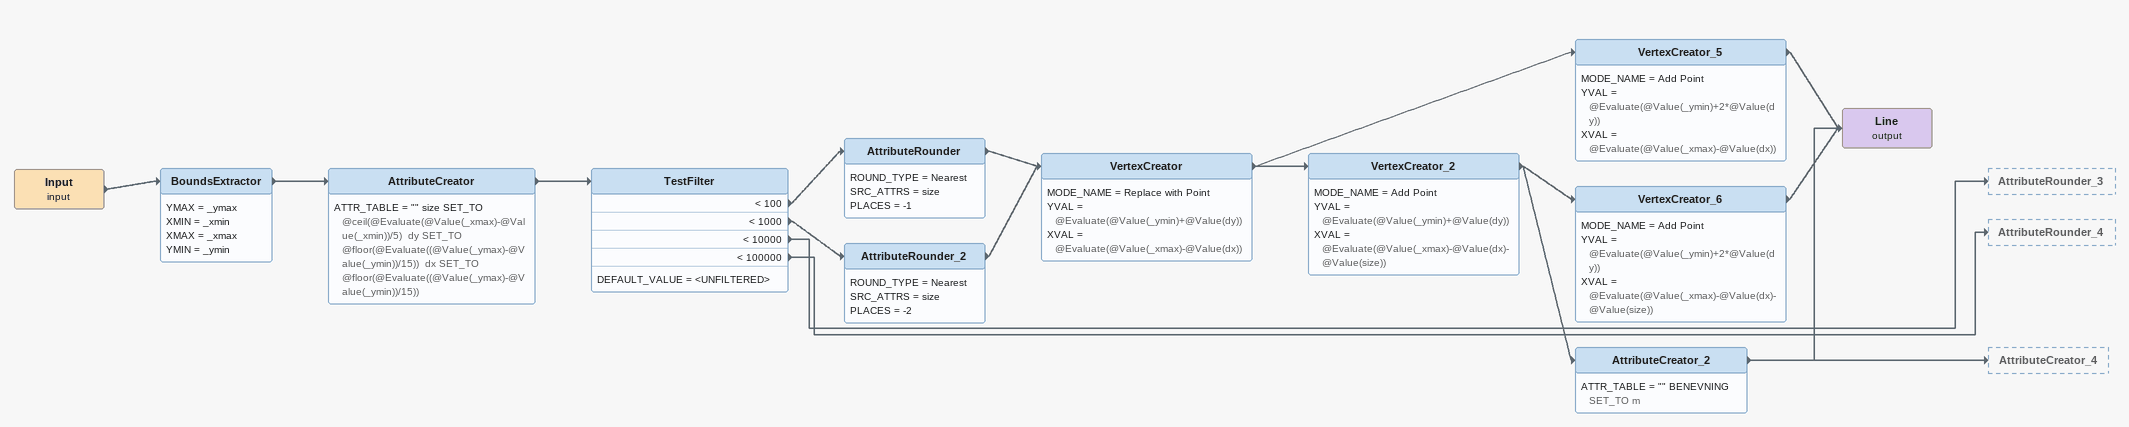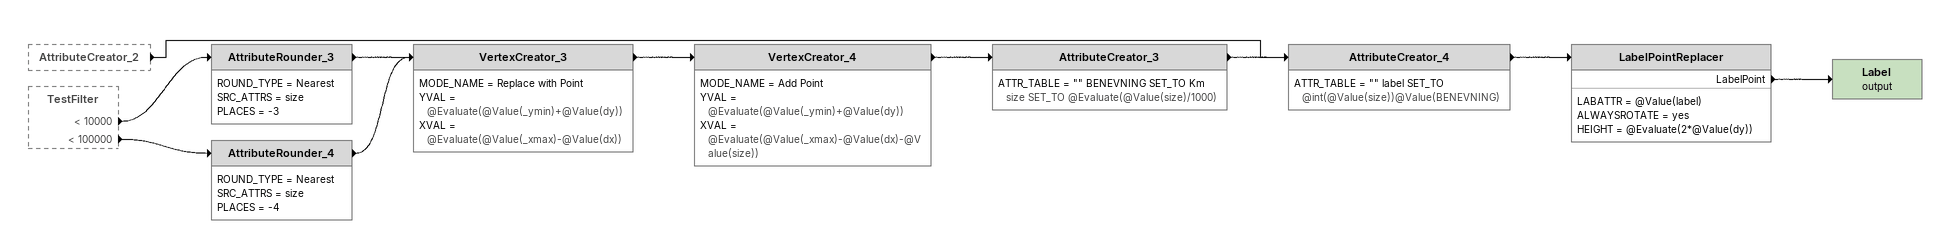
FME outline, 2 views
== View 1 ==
Input (input)
    -> BoundsExtractor
BoundsExtractor
    YMAX = _ymax
    XMIN = _xmin
    XMAX = _xmax
    YMIN = _ymin
    -> AttributeCreator
AttributeCreator
    ATTR_TABLE = "" size SET_TO @ceil(@Evaluate(@Value(_xmax)-@Value(_xmin))/5)  dy SET_TO @floor(@Evaluate((@Value(_ymax)-@Value(_ymin))/15))  dx SET_TO @floor(@Evaluate((@Value(_ymax)-@Value(_ymin))/15))
    -> TestFilter
TestFilter
    DEFAULT_VALUE = <UNFILTERED>
    < 100 -> AttributeRounder
    < 1000 -> AttributeRounder_2
    < 10000 -> AttributeRounder_3
    < 100000 -> AttributeRounder_4
AttributeRounder
    ROUND_TYPE = Nearest
    SRC_ATTRS = size
    PLACES = -1
    -> VertexCreator
AttributeRounder_2
    ROUND_TYPE = Nearest
    SRC_ATTRS = size
    PLACES = -2
    -> VertexCreator
VertexCreator
    MODE_NAME = Replace with Point
    YVAL = @Evaluate(@Value(_ymin)+@Value(dy))
    XVAL = @Evaluate(@Value(_xmax)-@Value(dx))
    -> VertexCreator_2
    -> VertexCreator_5
VertexCreator_5
    MODE_NAME = Add Point
    YVAL = @Evaluate(@Value(_ymin)+2*@Value(dy))
    XVAL = @Evaluate(@Value(_xmax)-@Value(dx))
    -> Line (output)
VertexCreator_2
    MODE_NAME = Add Point
    YVAL = @Evaluate(@Value(_ymin)+@Value(dy))
    XVAL = @Evaluate(@Value(_xmax)-@Value(dx)-@Value(size))
    -> AttributeCreator_2
    -> VertexCreator_6
VertexCreator_6
    MODE_NAME = Add Point
    YVAL = @Evaluate(@Value(_ymin)+2*@Value(dy))
    XVAL = @Evaluate(@Value(_xmax)-@Value(dx)-@Value(size))
    -> Line (output)
AttributeCreator_2
    ATTR_TABLE = "" BENEVNING SET_TO m
    -> Line (output)
    -> AttributeCreator_4
Line (output)

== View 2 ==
AttributeCreator_2 [outside]
    -> AttributeCreator_4
TestFilter [outside]
    < 10000 -> AttributeRounder_3
    < 100000 -> AttributeRounder_4
AttributeRounder_3
    ROUND_TYPE = Nearest
    SRC_ATTRS = size
    PLACES = -3
    -> VertexCreator_3
AttributeRounder_4
    ROUND_TYPE = Nearest
    SRC_ATTRS = size
    PLACES = -4
    -> VertexCreator_3
VertexCreator_3
    MODE_NAME = Replace with Point
    YVAL = @Evaluate(@Value(_ymin)+@Value(dy))
    XVAL = @Evaluate(@Value(_xmax)-@Value(dx))
    -> VertexCreator_4
VertexCreator_4
    MODE_NAME = Add Point
    YVAL = @Evaluate(@Value(_ymin)+@Value(dy))
    XVAL = @Evaluate(@Value(_xmax)-@Value(dx)-@Value(size))
    -> AttributeCreator_3
AttributeCreator_3
    ATTR_TABLE = "" BENEVNING SET_TO Km  size SET_TO @Evaluate(@Value(size)/1000)
    -> AttributeCreator_4
AttributeCreator_4
    ATTR_TABLE = "" label SET_TO @int(@Value(size))@Value(BENEVNING)
    -> LabelPointReplacer
LabelPointReplacer
    LABATTR = @Value(label)
    ALWAYSROTATE = yes
    HEIGHT = @Evaluate(2*@Value(dy))
    LabelPoint -> Label (output)
Label (output)
